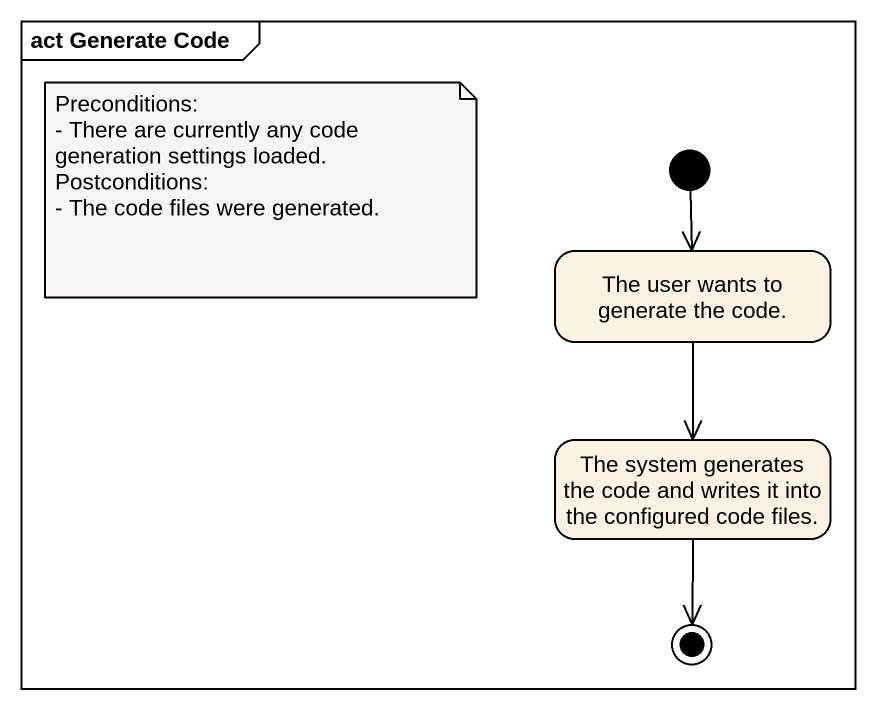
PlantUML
@startuml
mainframe act Generate Code
hide empty description
state "The user wants to generate the code." as The_user_wants_to_generate
state "The system generates the code and writes it into the configured code files." as The_system_generates_the
[*] --> The_user_wants_to_generate
The_user_wants_to_generate --> The_system_generates_the
The_system_generates_the --> [*]
note as N1
  Preconditions:
  - There are currently any code generation settings loaded.
  Postconditions:
  - The code files were generated.
end note
@enduml
